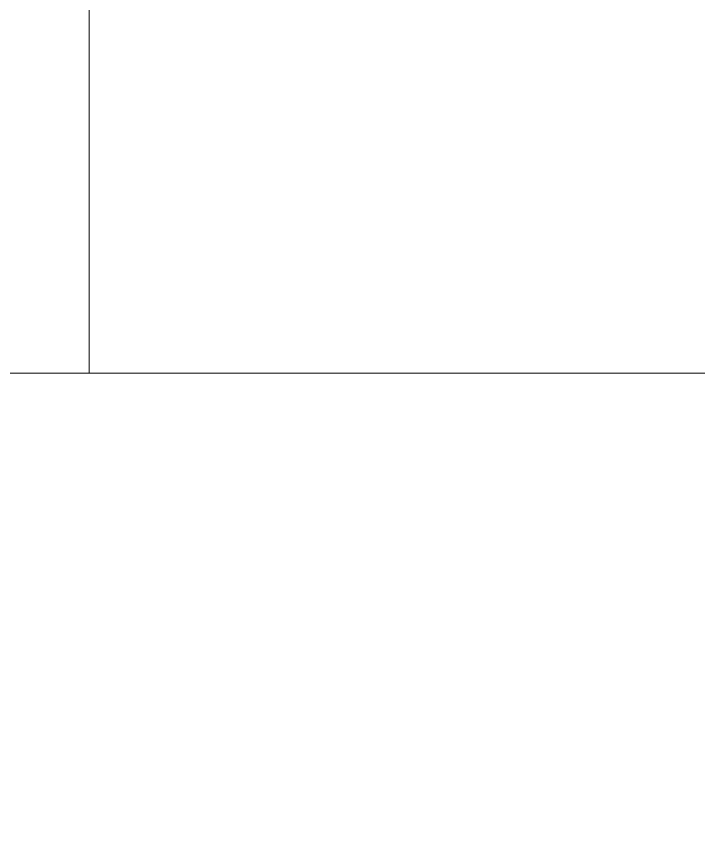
# Model space of a CAD drawing. Header units: millimetres. Extents: x -177800 to -26107, y -132450 to -18386.
# Drawn here: x -162965.1 to -162930.12, y -130166.14 to -130124.07 of the extents above; entities that cross this region are included whole.
import ezdxf

# ---------------------------------------------------------------- set-up
doc = ezdxf.new("R2010")
doc.units = ezdxf.units.MM
doc.layers.add('0-1', color=7, linetype='Continuous', lineweight=5)
doc.layers.add('A-_WALL----_H-1', color=7, linetype='Continuous', lineweight=9)
for name, color, linetype, lineweight, true_color in [('A-_FLOR----_E', 6, 'Continuous', 9, 0xff00ff), ('A-_WALL----_E', 6, 'Continuous', 9, 0xff00ff), ('A-_WALL----_H-2', 9, 'Continuous', 9, 0x808080)]:
    doc.layers.add(name, color=color, linetype=linetype, lineweight=lineweight, true_color=true_color)

# ---------------------------------------------------------------- blocks, each defined once
blk = doc.blocks.new('1599_DB_A_BLK3_1STGD_R21_rvt-1-BLK 2 UPPER ROOF PLAN')
at = {"layer": 'A-_WALL----_H-1'}
h = blk.add_hatch(dxfattribs=at)
h.set_pattern_fill('FP_16', color=256, style=0, pattern_type=2)
h.set_pattern_definition([(45, (0, 0), (-445.5048, 445.5048), []), (45, (445.5, 0), (-445.5048, 445.5048), [315.019, -157.51])])
h.paths.add_polyline_path([(-164294.148, -130292.373), (-162686.372, -130292.373), (-162686.372, -130142.373), (-162986.372, -130142.373), (-162986.372, -130277.373), (-166411.372, -130277.373), (-166411.372, -130142.373), (-166511.372, -130142.373), (-166511.372, -130292.373), (-166411.372, -130292.373)])
h.paths.add_polyline_path([(-161111.372, -130292.373), (-160586.372, -130292.373), (-160586.372, -130142.373), (-161111.372, -130142.373), (-161111.372, -130277.373)])
at = {"layer": 'A-_WALL----_H-2'}
h = blk.add_hatch(dxfattribs=at)
h.set_pattern_fill('FP_5', color=256, style=0, pattern_type=2)
h.set_pattern_definition([(0, (0, 0), (1016, 254), [83.82, -678.18, 83.82, -678.18, -4064]), (0, (0, 0), (1016, 254), [-1524, 83.82, -1440.18, 83.82, -678.18, -1778]), (0, (0, 0), (1016, 254), [-3810, 83.82, -424.18, 83.82, -1186.18]), (120, (381, 127), (-727.97045, 752.8818), [83.82, -678.18, 83.82, -678.18, -4064]), (120, (381, 127), (-727.97045, 752.8818), [-1524, 83.82, -1440.18, 83.82, -678.18, -1778]), (120, (381, 127), (-727.97045, 752.8818), [-3810, 83.82, -424.18, 83.82, -1186.18]), (240, (508, 635), (-288.02955, -1006.8818), [83.82, -678.18, 83.82, -678.18, -4064]), (240, (508, 635), (-288.02955, -1006.8818), [-1524, 83.82, -1440.18, 83.82, -678.18, -1778]), (240, (508, 635), (-288.02955, -1006.8818), [-3810, 83.82, -424.18, 83.82, -1186.18])])
h.paths.add_polyline_path([(-162961.372, -130142.373), (-162861.372, -130142.373), (-162861.372, -123567.373), (-162961.372, -123567.373), (-162961.372, -129454.682)])
at = {"layer": 'A-_FLOR----_E'}
blk.add_line((-162986.372, -130142.373), (-162686.372, -130142.373), dxfattribs=at)
at = {"layer": 'A-_WALL----_E'}
for p, q in [((-162961.372, -130142.373), (-162961.372, -126542.373)), ((-162986.372, -130142.373), (-162961.372, -130142.373)), ((-162961.372, -130142.373), (-162861.372, -130142.373))]:
    blk.add_line(p, q, dxfattribs=at)

msp = doc.modelspace()

# ---------------------------------------------------------------- block references
at = {"layer": '0-1'}
msp.add_blockref('1599_DB_A_BLK3_1STGD_R21_rvt-1-BLK 2 UPPER ROOF PLAN', (0, 0), dxfattribs=at)

doc.saveas('drawing.dxf')
